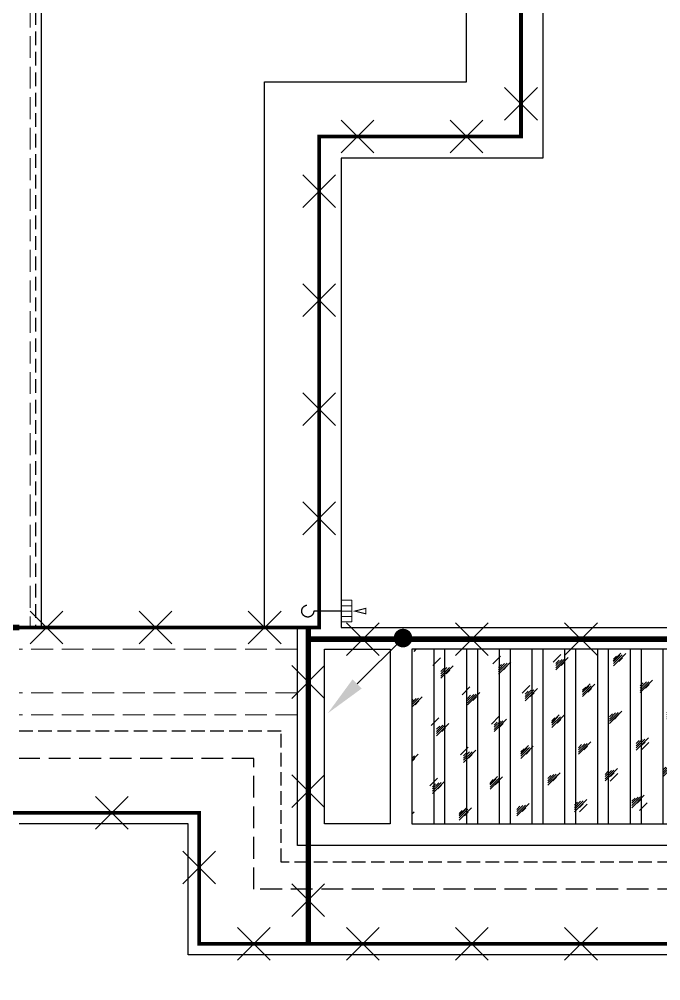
# Model space of a CAD drawing. Extents: x 2803505 to 5851001, y -1372902 to 24339.
# Drawn here: x 3753814 to 3759695, y -719792 to -710978 of the extents above; entities that cross this region are included whole.
import ezdxf
from ezdxf.xclip import XClip

# ---------------------------------------------------------------- set-up
doc = ezdxf.new("R2010")
doc.units = 0
doc.header["$LTSCALE"] = 1000
doc.header["$MEASUREMENT"] = 0
doc.header["$XCLIPFRAME"] = 2
for name, pattern in [('#P_--_20B1_001_t3$0$DASH', [0.35, 0.25, -0.1]), ('__DASH', [0.35, 0.25, -0.1]), ('DASH', [0.35, 0.25, -0.1]), ('DOTE', [2.42, 2, -0.2, 0.02, -0.2]), ('HIDDEN', [0.375, 0.25, -0.125])]:
    doc.linetypes.add(name, pattern=pattern)
doc.layers.get('0').update_dxf_attribs({"linetype": 'CONTINUOUS'})
for name, color, linetype in [('!!电气', 1, 'CONTINUOUS'), ('LWIRE', 4, 'CONTINUOUS'), ('ROOF', 183, 'CONTINUOUS'), ('VPIPE-凝结', 150, 'CONTINUOUS'), ('VPIPE-雨水', 4, 'DASH'), ('WIRE-避雷', 4, 'CONTINUOUS'), ('保温', 6, 'CONTINUOUS'), ('看线', 185, 'CONTINUOUS')]:
    doc.layers.add(name, color=color, linetype=linetype)
for name, color, linetype, lineweight in [('DOTE', 19, 'DOTE', 9), ('平面-分水线', 189, 'CONTINUOUS', 15), ('平面-看线', 252, 'CONTINUOUS', 15)]:
    doc.layers.add(name, color=color, linetype=linetype, lineweight=lineweight)
doc.styles.get("Standard").update_dxf_attribs({"font": 'gbenor.shx', "bigfont": 'gbcbig.shx'})

# ---------------------------------------------------------------- blocks, each defined once
blk = doc.blocks.new('A$C74D73064')
at = {"layer": 'DOTE', "color": 252}
for p, q in [((-86385.2, 67619.3), (196116, 67619.3)), ((196116, 61719.3), (-86385.2, 61719.3))]:
    blk.add_line(p, q, dxfattribs=at)
blk = doc.blocks.new('DFSFSF')
at = {"layer": '平面-分水线'}
for p, q in [((697141.9, 775567.7), (697141.9, 775667.6)), ((697342.3, 775667.6), (697142.7, 775667.6)), ((697193.1, 775567.7), (697193.1, 775667.6)), ((697242.5, 775567.7), (697242.5, 775667.6)), ((697291.9, 775567.7), (697291.9, 775667.6)), ((697342.3, 775667.6), (697342.3, 775567.7)), ((697342.3, 775567.7), (697342.3, 775667.6)), ((697342.3, 775567.7), (697142.7, 775567.7))]:
    blk.add_line(p, q, dxfattribs=at)
blk = doc.blocks.new('DFGDGDGD')
at = {"layer": '平面-分水线', "const_width": 10}
blk.add_lwpolyline([(697267.5, 775440.7), (697242.5, 775540.7), (697217.5, 775440.7)], close=True, dxfattribs=at)
blk.add_blockref('DFSFSF', (0, 0))
blk = doc.blocks.new('GDGDFDS')
at = {"layer": '保温', "linetype": 'Continuous', "ltscale": 10}
h = blk.add_hatch(dxfattribs=at)
h.set_pattern_fill('玻璃1', color=132, scale=50, style=0)
h.set_pattern_definition([(45, (100, 20), (-244.9418, 244.9418), [112, -288]), (45, (148, 40), (-244.9418, 244.9418), [48, -352]), (45, (100, 40), (-244.9418, 244.9418), [80, -320]), (45, (124, 20), (268.70058, -268.70058), [100, -300]), (45, (100, 0), (-244.9418, 244.9418), [160, -240]), (45, (100, 60), (-244.9418, 244.9418), [40, -360])])
h.paths.add_polyline_path([(429816.6, 209506.9), (429816.6, 211106.9), (424216.6, 211107), (424216.6, 209507)])
at = {"layer": '保温', "color": 252, "linetype": 'Continuous', "ltscale": 10, "true_color": 0x939598}
for p, q in [((424416.6, 211107), (424416.6, 209507)), ((424516.6, 211107), (424516.6, 209507)), ((424716.6, 211107), (424716.6, 209507)), ((424816.6, 211107), (424816.6, 209507)), ((425016.6, 211107), (425016.6, 209507)), ((425116.6, 211107), (425116.6, 209507)), ((425316.6, 211107), (425316.6, 209507)), ((425416.6, 211107), (425416.6, 209507)), ((425616.6, 211107), (425616.6, 209507)), ((425716.6, 211107), (425716.6, 209507)), ((425916.6, 211107), (425916.6, 209507)), ((426016.6, 211107), (426016.6, 209507)), ((426216.6, 211107), (426216.6, 209506.9)), ((426316.6, 211107), (426316.6, 209506.9)), ((426516.6, 211107), (426516.6, 209506.9)), ((426616.6, 211107), (426616.6, 209506.9)), ((426816.6, 211107), (426816.6, 209506.9)), ((426916.6, 211107), (426916.6, 209506.9)), ((427116.6, 211106.9), (427116.6, 209506.9)), ((427216.6, 211106.9), (427216.6, 209506.9)), ((427416.6, 211107), (427416.6, 209507)), ((427516.6, 211107), (427516.6, 209507)), ((427716.6, 211106.9), (427716.6, 209506.9)), ((427816.6, 211106.9), (427816.6, 209506.9)), ((428016.6, 211107), (428016.6, 209507)), ((428116.6, 211107), (428116.6, 209507)), ((428316.6, 211106.9), (428316.6, 209506.9)), ((428416.6, 211106.9), (428416.6, 209506.9)), ((428616.6, 211107), (428616.6, 209507)), ((428716.6, 211107), (428716.6, 209507)), ((428916.6, 211106.9), (428916.6, 209506.9)), ((429016.6, 211106.9), (429016.6, 209506.9)), ((429216.6, 211106.9), (429216.6, 209506.9)), ((429316.6, 211106.9), (429316.6, 209506.9)), ((429516.6, 211106.9), (429516.6, 209506.9)), ((429616.6, 211106.9), (429616.6, 209506.9))]:
    blk.add_line(p, q, dxfattribs=at)
blk = doc.blocks.new('A$C1F33016B')
at = {"layer": 'ROOF', "color": 252, "ltscale": 0.8}
for points in [[(27250, 1900), (27250, 6900), (29100, 6900), (29100, 9700), (32600, 9700), (32600, 11500), (34700, 11500), (34700, 13150), (40300, 13150), (40300, 11500), (42400, 11500), (42400, 9700), (45900, 9700), (45900, 7400), (46600, 7400)], [(39600, 11000), (39600, 12450), (35400, 12450), (35400, 11000), (36200, 11000), (36200, 8400.3), (34200.2, 8400.3), (34200.2, 9000), (29800, 9000), (29800, 6200), (27950, 6200), (27950, 1900.1), (34400, 1899.9), (34400, 100), (40600, 100), (40600, 1899.9), (46400, 1900.1), (46400, 6200), (45200, 6200), (45200, 9000), (43600, 9000), (43600, 6200), (38850, 6200)], [(46600, 7400), (48450, 7400), (48450, 2900), (48450, 2900), (48450, -1100), (26550, -1100), (26550, 100), (25000, 100)], [(45400, 7300), (48350, 7300), (48350, -1000), (26650, -1000), (26650, 200), (25000, 200)], [(45400, 7300), (45400, 6400), (47450, 6400), (47450, -100), (27550, -100), (27550, 1900), (27250, 1900)], [(27250, 1900), (25000, 1900)]]:
    blk.add_lwpolyline(points, dxfattribs=at)
at = {"layer": 'ROOF', "color": 252, "linetype": '__DASH', "ltscale": 0.8}
blk.add_lwpolyline([(45400, 6800), (47850, 6800), (47850, -500), (27150, -500), (27150, 700), (25000, 700)], dxfattribs=at)
at = {"layer": 'ROOF', "color": 252, "ltscale": 0.8}
for points in [[(27800, 1700), (28400, 1700), (28400, 100), (27800, 100)], [(34200.1, 100), (34200.1, 1699.9), (28600, 1700), (28600, 100)]]:
    blk.add_lwpolyline(points, close=True, dxfattribs=at)
at = {"layer": 'VPIPE-凝结', "color": 252}
blk.add_line((27950, 2050.1), (27700, 2050.1), dxfattribs=at)
at = {"layer": 'VPIPE-雨水', "color": 252}
blk.add_circle((27645, 2050.1), 55, dxfattribs=at)
at = {"layer": '平面-看线', "linetype": 'DASH', "ltscale": 0.8}
for p, q in [((27550, 1700), (25000, 1700)), ((27550, 1300), (25000, 1300)), ((27550, 1100), (25000, 1100))]:
    blk.add_line(p, q, dxfattribs=at)
for points in [[(27550, 1900), (27750, 1900), (27750, 6400), (29600, 6400), (29600, 9200), (33100, 9200), (33100, 11000), (35200, 11000), (35200, 12650), (39800, 12650), (39800, 11000), (41900, 11000), (41900, 9200), (45400, 9200), (45400, 7300)], [(25000, 9000), (25100, 9000), (25100, 1900)]]:
    blk.add_lwpolyline(points, dxfattribs=at)
at = {"layer": '看线', "color": 252}
blk.add_lwpolyline([(25000, 9100), (25200, 9100), (25200, 1900)], dxfattribs=at)
at = {"layer": '看线', "color": 252, "linetype": 'HIDDEN', "ltscale": 0.5}
blk.add_lwpolyline([(25000, 9050), (25150, 9050), (25150, 1900)], dxfattribs=at)
at = {"layer": '看线', "color": 252, "linetype": '#P_--_20B1_001_t3$0$DASH', "ltscale": 0.5}
blk.add_lwpolyline([(46600, 2050), (47600, 2050), (47600, -250), (27400, -250), (27400, 950), (25000, 950)], dxfattribs=at)
at = {"xscale": -1, "rotation": 90}
blk.add_blockref('DFGDGDGD', (803617.5, 699292.6), dxfattribs=at)
blk.add_blockref('GDGDFDS', (-395616.6, -209407))
blk = doc.blocks.new('$TelecSys$00000009')
for p, q in [((-0.5, 0.5), (0.5, -0.5)), ((0.5, 0.5), (-0.5, -0.5))]:
    blk.add_line(p, q)
blk = doc.blocks.new('$TelecSys$00000080')
for p, q in [((-0.7, -0.7), (0, 0)), ((0.104, 0.104), (0.104, 0.104)), ((-0.104, -0.104), (-0.104, -0.104))]:
    blk.add_line(p, q)
at = {"const_width": 0.142}
blk.add_lwpolyline([(0.071, 0, 1), (-0.071, 0, 1)], format="xyb", close=True, dxfattribs=at)
blk.add_solid([(-0.63, -0.77), (-0.77, -0.63), (-1.15, -1.15)])
at = {"width": 0.8, "flags": 9}
blk.add_attdef('A', (0, 0), '', height=0.00002, rotation=180, dxfattribs=at)

msp = doc.modelspace()

# ---------------------------------------------------------------- block references
at = {"layer": '!!电气'}
msp.add_blockref('A$C1F33016B', (3728813.6, -718453.4), dxfattribs=at)
at = {"color": 252}
ref = msp.add_blockref('A$C74D73064', (3714796.2, -781511.3), dxfattribs=at)
XClip(ref).set_block_clipping_path([(-72082.5976296387, 50822.2577331646), (-18082.6107620973, 70322.2577319878)])

# ---------------------------------------------------------------- next in the draw order: linework, layer by layer
at = {"layer": 'WIRE-避雷', "color": 4}
for points, const_width in [([(3768413.6, -706003.4), (3764213.6, -706003.4), (3764213.6, -707453.4), (3761913.6, -707453.4), (3761913.6, -709253.4), (3758413.6, -709253.4), (3758413.6, -712053.4), (3756563.6, -712053.4), (3756563.6, -716553.4), (3753813.6, -716553.4)], 35), ([(3745863.6, -708353.4), (3745863.6, -709253.4), (3749213.6, -709253.4), (3749213.6, -712053.4), (3751063.6, -712053.4), (3751063.6, -716553.4), (3753813.6, -716553.4)], 50), ([(3733413.6, -711109.2), (3733413.6, -711153.4), (3730463.6, -711153.4), (3730463.6, -719453.4), (3752163.6, -719453.4), (3752163.6, -718253.4), (3755463.6, -718253.4), (3755463.6, -719453.4), (3777163.6, -719453.4)], 35)]:
    msp.add_lwpolyline(points, dxfattribs=dict(at, const_width=const_width))
at = {"layer": 'WIRE-避雷', "const_width": 50}
for points in [[(3756463.6, -716553.4), (3756463.6, -719453.4)], [(3756463.6, -716660.6), (3763116.3, -716660.6), (3763116.3, -719453.4)]]:
    msp.add_lwpolyline(points, dxfattribs=at)

# ---------------------------------------------------------------- next in the draw order: block references
at = {"layer": 'LWIRE', "color": 4, "xscale": 300, "yscale": 300, "zscale": 300}
for p, rotation in [((3758413.6, -711753.4), 270.0000000063462), ((3756913.6, -712053.4), 180.0000000035694), ((3757913.6, -712053.4), 180.0000000035694), ((3756563.6, -712553.4), 270.0000003735853), ((3756563.6, -713553.4), 270.0000003735853), ((3756563.6, -714553.4), 270.0000003735853), ((3756563.6, -715553.4), 270.0000003735853), ((3754063.6, -716553.4), 180), ((3755063.6, -716553.4), 180), ((3756063.6, -716553.4), 180), ((3754663.6, -718253.4), 2.653368275218953e-07), ((3755463.6, -718753.4), 270.0000002653368)]:
    msp.add_blockref('$TelecSys$00000009', p, dxfattribs=dict(at, rotation=rotation))
at = {"layer": 'LWIRE', "xscale": 300, "yscale": 300, "zscale": 300}
for p in [(3756963.6, -716660.6), (3757963.6, -716660.6), (3758963.6, -716660.6)]:
    msp.add_blockref('$TelecSys$00000009', p, dxfattribs=at)
at = {"layer": 'LWIRE', "color": 2, "xscale": 600, "yscale": 600, "zscale": 600}
msp.add_blockref('$TelecSys$00000080', (3757331.8, -716650.7), dxfattribs=at)
at = {"layer": 'LWIRE', "xscale": 300, "yscale": 300, "zscale": 300, "rotation": 270}
for p in [(3756463.6, -717053.4), (3756463.6, -718053.4), (3756463.6, -719053.4)]:
    msp.add_blockref('$TelecSys$00000009', p, dxfattribs=at)
at = {"layer": 'LWIRE', "color": 4, "xscale": 300, "yscale": 300, "zscale": 300}
for p in [(3755963.6, -719453.4), (3756963.6, -719453.4), (3757963.6, -719453.4), (3758963.6, -719453.4)]:
    msp.add_blockref('$TelecSys$00000009', p, dxfattribs=at)

doc.saveas('drawing.dxf')
